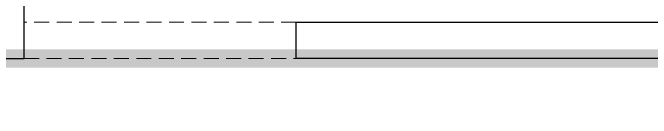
# Model space of a CAD drawing. Header units: feet. Extents: x 9002549 to 9009259, y -7061301 to -7049191.
# Drawn here: x 9003898 to 9005658, y -7053916 to -7053624 of the extents above; entities that cross this region are included whole.
import ezdxf

# ---------------------------------------------------------------- set-up
doc = ezdxf.new("R2010")
doc.units = ezdxf.units.FT
doc.header["$LTSCALE"] = 33
doc.header["$MEASUREMENT"] = 0
doc.linetypes.add('a_p6_plan_L18$0$HIDDEN', pattern=[0.375, 0.25, -0.125])
doc.linetypes.add('ACAD_ISO03W100', pattern=[30, 12, -18])
for name, color, linetype, lineweight in [('LENS-PARTITION', 21, 'Continuous', 25), ('LENS_CURTAIN', 5, 'a_p6_plan_L18$0$HIDDEN', 9), ('LK-FLUTTED FINISH', 20, 'Continuous', 30)]:
    doc.layers.add(name, color=color, linetype=linetype, lineweight=lineweight)

msp = doc.modelspace()

# ---------------------------------------------------------------- linework, layer by layer
at = {"layer": 'LENS-PARTITION'}
for points in [[(9003829.4, -7053750.6), (9003929.4, -7053750.6), (9003929.4, -7052250.6), (9003829.4, -7052250.6)], [(9004679.4, -7053650.6), (9005749.4, -7053650.6), (9005749.4, -7053750.6), (9004679.4, -7053750.6)]]:
    msp.add_lwpolyline(points, close=True, dxfattribs=at)
at = {"layer": 'LENS_CURTAIN', "ltscale": 5}
msp.add_lwpolyline([(9004679.4, -7053650.6), (9003929.4, -7053650.6), (9003929.4, -7053750.6), (9004679.4, -7053750.6)], close=True, dxfattribs=at)
at = {"layer": 'LK-FLUTTED FINISH', "linetype": 'ACAD_ISO03W100', "ltscale": 0.05, "const_width": 50}
msp.add_lwpolyline([(9005749.4, -7053850.6), (9005749.4, -7053750.6), (9003079.4, -7053750.6), (9003079.4, -7053890.6)], dxfattribs=at)

doc.saveas('drawing.dxf')
